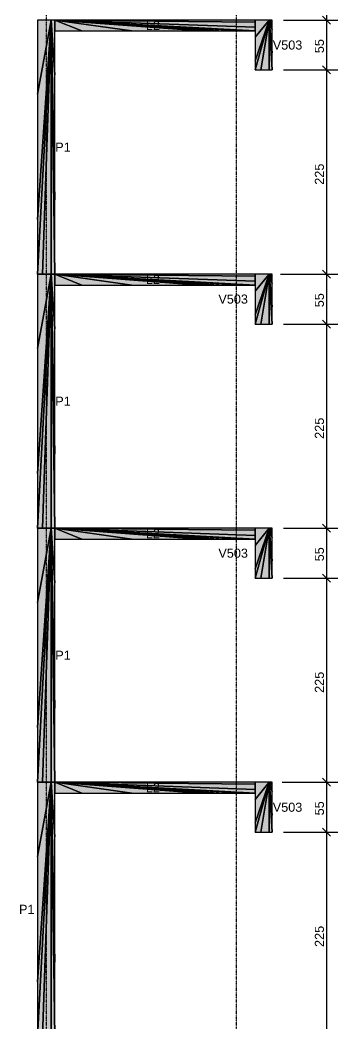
# Model space of a CAD drawing. Extents: x 37185 to 43130, y -8131 to -3926.
# Drawn here: x 38556 to 38790, y -6016 to -5279 of the extents above; entities that cross this region are included whole.
import ezdxf

# ---------------------------------------------------------------- set-up
doc = ezdxf.new("R2010")
doc.units = 0
doc.header["$MEASUREMENT"] = 0
doc.linetypes.add('ESTILO_TQS_0004', pattern=[1.12, 0.5, -0.2, 0.01, -0.2, 0.01, -0.2])
for name, color, linetype in [('52', 3, 'CONTINUOUS'), ('70', 160, 'CONTINUOUS'), ('74', 2, 'CONTINUOUS'), ('75', 9, 'CONTINUOUS'), ('96', 252, 'CONTINUOUS')]:
    doc.layers.add(name, color=color, linetype=linetype)
doc.styles.add('TQS_ARIAL', font='arial.ttf')

msp = doc.modelspace()

# ---------------------------------------------------------------- linework, layer by layer
at = {"layer": '52', "linetype": 'Continuous'}
for points in [[(38569.29, -5278.62), (38569.29, -5333.16), (38569.29, -5425.13), (38569.29, -5465.29), (38569.29, -5519.83), (38569.29, -5611.79), (38569.29, -5651.95), (38569.29, -5706.49), (38569.29, -5798.46), (38569.29, -5838.62), (38569.29, -5893.16), (38569.29, -5985.13), (38569.29, -6025.29)], [(38579.23, -5278.62), (38569.29, -5278.62)], [(38741.96, -5278.62), (38739.6, -5278.62), (38729.29, -5278.62), (38581.96, -5278.62)], [(38741.96, -5315.29), (38741.96, -5302.67), (38741.96, -5285.45), (38741.96, -5278.62)], [(38581.96, -5286.62), (38601.84, -5286.62), (38638.55, -5286.62), (38688.63, -5286.62), (38702.62, -5286.62), (38721.71, -5286.62), (38729.29, -5286.62)], [(38581.96, -5465.29), (38581.96, -5410.74), (38581.96, -5318.78), (38581.96, -5286.62)], [(38729.29, -5286.62), (38729.29, -5291.24), (38729.29, -5308.45), (38729.29, -5315.29)], [(38729.29, -5315.29), (38733.65, -5315.29), (38739.6, -5315.29), (38741.96, -5315.29)], [(38741.96, -5465.29), (38739.6, -5465.29), (38729.29, -5465.29), (38581.96, -5465.29)], [(38741.96, -5501.95), (38741.96, -5489.33), (38741.96, -5472.12), (38741.96, -5465.29)], [(38581.96, -5473.29), (38601.84, -5473.29), (38638.55, -5473.29), (38688.63, -5473.29), (38702.62, -5473.29), (38721.71, -5473.29), (38729.29, -5473.29)], [(38581.96, -5651.95), (38581.96, -5597.41), (38581.96, -5505.45), (38581.96, -5473.29)], [(38729.29, -5473.29), (38729.29, -5477.9), (38729.29, -5495.12), (38729.29, -5501.95)], [(38729.29, -5501.95), (38733.65, -5501.95), (38739.6, -5501.95), (38741.96, -5501.95)], [(38741.96, -5651.95), (38739.6, -5651.95), (38729.29, -5651.95), (38581.96, -5651.95)], [(38741.96, -5688.62), (38741.96, -5676), (38741.96, -5658.79), (38741.96, -5651.95)], [(38581.96, -5659.95), (38601.84, -5659.95), (38638.55, -5659.95), (38688.63, -5659.95), (38702.62, -5659.95), (38721.71, -5659.95), (38729.29, -5659.95)], [(38581.96, -5838.62), (38581.96, -5784.08), (38581.96, -5692.11), (38581.96, -5659.95)], [(38729.29, -5659.95), (38729.29, -5664.57), (38729.29, -5681.79), (38729.29, -5688.62)], [(38729.29, -5688.62), (38733.65, -5688.62), (38739.6, -5688.62), (38741.96, -5688.62)], [(38741.96, -5838.62), (38739.6, -5838.62), (38729.29, -5838.62), (38581.96, -5838.62)], [(38741.96, -5875.29), (38741.96, -5862.67), (38741.96, -5845.45), (38741.96, -5838.62)], [(38581.96, -5846.62), (38601.84, -5846.62), (38638.55, -5846.62), (38688.63, -5846.62), (38702.62, -5846.62), (38721.71, -5846.62), (38729.29, -5846.62)], [(38581.96, -6025.29), (38581.96, -5970.74), (38581.96, -5878.78), (38581.96, -5846.62)], [(38729.29, -5846.62), (38729.29, -5851.24), (38729.29, -5868.45), (38729.29, -5875.29)], [(38729.29, -5875.29), (38733.65, -5875.29), (38739.6, -5875.29), (38741.96, -5875.29)]]:
    msp.add_lwpolyline(points, dxfattribs=at)
at = {"layer": '70', "linetype": 'ESTILO_TQS_0004'}
for p, q in [((38575.63, -4145.29), (38575.63, -7832.62)), ((38715.29, -4145.29), (38715.29, -7832.62))]:
    msp.add_line(p, q, dxfattribs=at)
at = {"layer": '75', "linetype": 'Continuous'}
for p, q in [((38781.93, -5120.29), (38781.93, -5286.95)), ((38781.93, -5270.29), (38781.93, -5323.62)), ((38741.96, -5278.62), (38741.96, -5278.62)), ((38741.96, -5278.62), (38741.96, -5278.62)), ((38750.29, -5278.62), (38790.26, -5278.62)), ((38750.29, -5278.62), (38790.26, -5278.62)), ((38778.99, -5275.67), (38784.88, -5281.57)), ((38778.99, -5275.67), (38784.88, -5281.57)), ((38781.93, -5306.95), (38781.93, -5473.62)), ((38741.96, -5315.29), (38741.96, -5315.29)), ((38741.96, -5315.29), (38741.96, -5315.29)), ((38750.29, -5315.29), (38790.26, -5315.29)), ((38750.29, -5315.29), (38790.26, -5315.29)), ((38778.99, -5312.34), (38784.88, -5318.23)), ((38778.99, -5312.34), (38784.88, -5318.23)), ((38781.93, -5456.95), (38781.93, -5510.29)), ((38778.99, -5462.34), (38784.88, -5468.23)), ((38778.99, -5462.34), (38784.88, -5468.23)), ((38739.6, -5465.29), (38739.6, -5465.29)), ((38739.6, -5465.29), (38739.6, -5465.29)), ((38747.93, -5465.29), (38790.26, -5465.29)), ((38747.93, -5465.29), (38790.26, -5465.29)), ((38781.93, -5493.62), (38781.93, -5660.29)), ((38741.96, -5501.95), (38741.96, -5501.95)), ((38741.96, -5501.95), (38741.96, -5501.95)), ((38750.29, -5501.95), (38790.26, -5501.95)), ((38750.29, -5501.95), (38790.26, -5501.95)), ((38778.99, -5499.01), (38784.88, -5504.9)), ((38778.99, -5499.01), (38784.88, -5504.9)), ((38778.99, -5649.01), (38784.88, -5654.9)), ((38778.99, -5649.01), (38784.88, -5654.9)), ((38781.93, -5643.62), (38781.93, -5696.95)), ((38741.96, -5651.95), (38741.96, -5651.95)), ((38741.96, -5651.95), (38741.96, -5651.95)), ((38750.29, -5651.95), (38790.26, -5651.95)), ((38750.29, -5651.95), (38790.26, -5651.95)), ((38778.99, -5685.67), (38784.88, -5691.57)), ((38778.99, -5685.67), (38784.88, -5691.57)), ((38781.93, -5680.29), (38781.93, -5846.95)), ((38741.96, -5688.62), (38741.96, -5688.62)), ((38741.96, -5688.62), (38741.96, -5688.62)), ((38750.29, -5688.62), (38790.26, -5688.62)), ((38750.29, -5688.62), (38790.26, -5688.62)), ((38781.93, -5830.29), (38781.93, -5883.62)), ((38740.78, -5838.62), (38740.78, -5838.62)), ((38740.78, -5838.62), (38740.78, -5838.62)), ((38749.11, -5838.62), (38790.26, -5838.62)), ((38749.11, -5838.62), (38790.26, -5838.62)), ((38778.99, -5835.67), (38784.88, -5841.57)), ((38778.99, -5835.67), (38784.88, -5841.57)), ((38781.93, -5866.95), (38781.93, -6033.62)), ((38741.96, -5875.29), (38741.96, -5875.29)), ((38741.96, -5875.29), (38741.96, -5875.29)), ((38750.29, -5875.29), (38790.26, -5875.29)), ((38750.29, -5875.29), (38790.26, -5875.29)), ((38778.99, -5872.34), (38784.88, -5878.23)), ((38778.99, -5872.34), (38784.88, -5878.23))]:
    msp.add_line(p, q, dxfattribs=at)
at = {"layer": '96', "linetype": 'Continuous'}
for points in [[(38579.23, -5278.62), (38569.29, -5278.62), (38569.29, -5333.16), (38579.23, -5278.62)], [(38579.23, -5278.62), (38569.29, -5333.16), (38569.29, -5425.13), (38579.23, -5278.62)], [(38579.23, -5278.62), (38569.29, -5425.13), (38569.29, -5465.29), (38579.23, -5278.62)], [(38579.23, -5278.62), (38569.29, -5465.29), (38572.99, -5465.29), (38579.23, -5278.62)], [(38579.23, -5278.62), (38572.99, -5465.29), (38579.23, -5465.29), (38579.23, -5278.62)], [(38579.23, -5278.62), (38579.23, -5465.29), (38581.96, -5465.29), (38579.23, -5278.62)], [(38579.23, -5278.62), (38581.96, -5465.29), (38581.96, -5410.74), (38579.23, -5278.62)], [(38579.23, -5278.62), (38581.96, -5410.74), (38581.96, -5318.78), (38579.23, -5278.62)], [(38579.23, -5278.62), (38581.96, -5318.78), (38581.96, -5278.62), (38579.23, -5278.62)], [(38581.96, -5278.62), (38581.96, -5286.62), (38601.84, -5286.62), (38581.96, -5278.62)], [(38581.96, -5278.62), (38601.84, -5286.62), (38638.55, -5286.62), (38581.96, -5278.62)], [(38581.96, -5278.62), (38638.55, -5286.62), (38688.63, -5286.62), (38581.96, -5278.62)], [(38581.96, -5278.62), (38688.63, -5286.62), (38702.62, -5286.62), (38581.96, -5278.62)], [(38581.96, -5278.62), (38702.62, -5286.62), (38721.71, -5286.62), (38581.96, -5278.62)], [(38581.96, -5278.62), (38721.71, -5286.62), (38729.29, -5286.62), (38581.96, -5278.62)], [(38581.96, -5278.62), (38729.29, -5286.62), (38729.29, -5283.87), (38581.96, -5278.62)], [(38581.96, -5278.62), (38729.29, -5283.87), (38729.29, -5280.11), (38581.96, -5278.62)], [(38581.96, -5278.62), (38729.29, -5280.11), (38729.29, -5278.62), (38581.96, -5278.62)], [(38739.6, -5278.62), (38729.29, -5278.62), (38729.29, -5291.24), (38739.6, -5278.62)], [(38739.6, -5278.62), (38729.29, -5291.24), (38729.29, -5308.45), (38739.6, -5278.62)], [(38739.6, -5278.62), (38729.29, -5308.45), (38729.29, -5315.29), (38739.6, -5278.62)], [(38739.6, -5278.62), (38729.29, -5315.29), (38733.65, -5315.29), (38739.6, -5278.62)], [(38739.6, -5278.62), (38733.65, -5315.29), (38739.6, -5315.29), (38739.6, -5278.62)], [(38739.6, -5278.62), (38739.6, -5315.29), (38741.96, -5315.29), (38739.6, -5278.62)], [(38739.6, -5278.62), (38741.96, -5315.29), (38741.96, -5302.67), (38739.6, -5278.62)], [(38739.6, -5278.62), (38741.96, -5302.67), (38741.96, -5285.45), (38739.6, -5278.62)], [(38739.6, -5278.62), (38741.96, -5285.45), (38741.96, -5278.62), (38739.6, -5278.62)], [(38579.23, -5465.29), (38569.29, -5465.29), (38569.29, -5519.83), (38579.23, -5465.29)], [(38579.23, -5465.29), (38569.29, -5519.83), (38569.29, -5611.79), (38579.23, -5465.29)], [(38579.23, -5465.29), (38569.29, -5611.79), (38569.29, -5651.95), (38579.23, -5465.29)], [(38579.23, -5465.29), (38569.29, -5651.95), (38572.99, -5651.95), (38579.23, -5465.29)], [(38579.23, -5465.29), (38572.99, -5651.95), (38579.23, -5651.95), (38579.23, -5465.29)], [(38579.23, -5465.29), (38579.23, -5651.95), (38581.96, -5651.95), (38579.23, -5465.29)], [(38579.23, -5465.29), (38581.96, -5651.95), (38581.96, -5597.41), (38579.23, -5465.29)], [(38579.23, -5465.29), (38581.96, -5597.41), (38581.96, -5505.45), (38579.23, -5465.29)], [(38579.23, -5465.29), (38581.96, -5505.45), (38581.96, -5465.29), (38579.23, -5465.29)], [(38581.96, -5465.29), (38581.96, -5473.29), (38601.84, -5473.29), (38581.96, -5465.29)], [(38581.96, -5465.29), (38601.84, -5473.29), (38638.55, -5473.29), (38581.96, -5465.29)], [(38581.96, -5465.29), (38638.55, -5473.29), (38688.63, -5473.29), (38581.96, -5465.29)], [(38581.96, -5465.29), (38688.63, -5473.29), (38702.62, -5473.29), (38581.96, -5465.29)], [(38581.96, -5465.29), (38702.62, -5473.29), (38721.71, -5473.29), (38581.96, -5465.29)], [(38581.96, -5465.29), (38721.71, -5473.29), (38729.29, -5473.29), (38581.96, -5465.29)], [(38581.96, -5465.29), (38729.29, -5473.29), (38729.29, -5470.53), (38581.96, -5465.29)], [(38581.96, -5465.29), (38729.29, -5470.53), (38729.29, -5466.78), (38581.96, -5465.29)], [(38581.96, -5465.29), (38729.29, -5466.78), (38729.29, -5465.29), (38581.96, -5465.29)], [(38739.6, -5465.29), (38729.29, -5465.29), (38729.29, -5477.9), (38739.6, -5465.29)], [(38739.6, -5465.29), (38729.29, -5477.9), (38729.29, -5495.12), (38739.6, -5465.29)], [(38739.6, -5465.29), (38729.29, -5495.12), (38729.29, -5501.95), (38739.6, -5465.29)], [(38739.6, -5465.29), (38729.29, -5501.95), (38733.65, -5501.95), (38739.6, -5465.29)], [(38739.6, -5465.29), (38733.65, -5501.95), (38739.6, -5501.95), (38739.6, -5465.29)], [(38739.6, -5465.29), (38739.6, -5501.95), (38741.96, -5501.95), (38739.6, -5465.29)], [(38739.6, -5465.29), (38741.96, -5501.95), (38741.96, -5489.33), (38739.6, -5465.29)], [(38739.6, -5465.29), (38741.96, -5489.33), (38741.96, -5472.12), (38739.6, -5465.29)], [(38739.6, -5465.29), (38741.96, -5472.12), (38741.96, -5465.29), (38739.6, -5465.29)], [(38579.23, -5651.95), (38569.29, -5651.95), (38569.29, -5706.49), (38579.23, -5651.95)], [(38579.23, -5651.95), (38569.29, -5706.49), (38569.29, -5798.46), (38579.23, -5651.95)], [(38579.23, -5651.95), (38569.29, -5798.46), (38569.29, -5838.62), (38579.23, -5651.95)], [(38579.23, -5651.95), (38569.29, -5838.62), (38572.99, -5838.62), (38579.23, -5651.95)], [(38579.23, -5651.95), (38572.99, -5838.62), (38579.23, -5838.62), (38579.23, -5651.95)], [(38579.23, -5651.95), (38579.23, -5838.62), (38581.96, -5838.62), (38579.23, -5651.95)], [(38579.23, -5651.95), (38581.96, -5838.62), (38581.96, -5784.08), (38579.23, -5651.95)], [(38579.23, -5651.95), (38581.96, -5784.08), (38581.96, -5692.11), (38579.23, -5651.95)], [(38579.23, -5651.95), (38581.96, -5692.11), (38581.96, -5651.95), (38579.23, -5651.95)], [(38581.96, -5651.95), (38581.96, -5659.95), (38601.84, -5659.95), (38581.96, -5651.95)], [(38581.96, -5651.95), (38601.84, -5659.95), (38638.55, -5659.95), (38581.96, -5651.95)], [(38581.96, -5651.95), (38638.55, -5659.95), (38688.63, -5659.95), (38581.96, -5651.95)], [(38581.96, -5651.95), (38688.63, -5659.95), (38702.62, -5659.95), (38581.96, -5651.95)], [(38581.96, -5651.95), (38702.62, -5659.95), (38721.71, -5659.95), (38581.96, -5651.95)], [(38581.96, -5651.95), (38721.71, -5659.95), (38729.29, -5659.95), (38581.96, -5651.95)], [(38581.96, -5651.95), (38729.29, -5659.95), (38729.29, -5657.2), (38581.96, -5651.95)], [(38581.96, -5651.95), (38729.29, -5657.2), (38729.29, -5653.44), (38581.96, -5651.95)], [(38581.96, -5651.95), (38729.29, -5653.44), (38729.29, -5651.95), (38581.96, -5651.95)], [(38739.6, -5651.95), (38729.29, -5651.95), (38729.29, -5664.57), (38739.6, -5651.95)], [(38739.6, -5651.95), (38729.29, -5664.57), (38729.29, -5681.79), (38739.6, -5651.95)], [(38739.6, -5651.95), (38729.29, -5681.79), (38729.29, -5688.62), (38739.6, -5651.95)], [(38739.6, -5651.95), (38729.29, -5688.62), (38733.65, -5688.62), (38739.6, -5651.95)], [(38739.6, -5651.95), (38733.65, -5688.62), (38739.6, -5688.62), (38739.6, -5651.95)], [(38739.6, -5651.95), (38739.6, -5688.62), (38741.96, -5688.62), (38739.6, -5651.95)], [(38739.6, -5651.95), (38741.96, -5688.62), (38741.96, -5676), (38739.6, -5651.95)], [(38739.6, -5651.95), (38741.96, -5676), (38741.96, -5658.79), (38739.6, -5651.95)], [(38739.6, -5651.95), (38741.96, -5658.79), (38741.96, -5651.95), (38739.6, -5651.95)], [(38579.23, -5838.62), (38569.29, -5838.62), (38569.29, -5893.16), (38579.23, -5838.62)], [(38579.23, -5838.62), (38569.29, -5893.16), (38569.29, -5985.13), (38579.23, -5838.62)], [(38579.23, -5838.62), (38569.29, -5985.13), (38569.29, -6025.29), (38579.23, -5838.62)], [(38579.23, -5838.62), (38569.29, -6025.29), (38572.99, -6025.29), (38579.23, -5838.62)], [(38579.23, -5838.62), (38572.99, -6025.29), (38579.23, -6025.29), (38579.23, -5838.62)], [(38579.23, -5838.62), (38579.23, -6025.29), (38581.96, -6025.29), (38579.23, -5838.62)], [(38579.23, -5838.62), (38581.96, -6025.29), (38581.96, -5970.74), (38579.23, -5838.62)], [(38579.23, -5838.62), (38581.96, -5970.74), (38581.96, -5878.78), (38579.23, -5838.62)], [(38579.23, -5838.62), (38581.96, -5878.78), (38581.96, -5838.62), (38579.23, -5838.62)], [(38581.96, -5838.62), (38581.96, -5846.62), (38601.84, -5846.62), (38581.96, -5838.62)], [(38581.96, -5838.62), (38601.84, -5846.62), (38638.55, -5846.62), (38581.96, -5838.62)], [(38581.96, -5838.62), (38638.55, -5846.62), (38688.63, -5846.62), (38581.96, -5838.62)], [(38581.96, -5838.62), (38688.63, -5846.62), (38702.62, -5846.62), (38581.96, -5838.62)], [(38581.96, -5838.62), (38702.62, -5846.62), (38721.71, -5846.62), (38581.96, -5838.62)], [(38581.96, -5838.62), (38721.71, -5846.62), (38729.29, -5846.62), (38581.96, -5838.62)], [(38581.96, -5838.62), (38729.29, -5846.62), (38729.29, -5843.87), (38581.96, -5838.62)], [(38581.96, -5838.62), (38729.29, -5843.87), (38729.29, -5840.11), (38581.96, -5838.62)], [(38581.96, -5838.62), (38729.29, -5840.11), (38729.29, -5838.62), (38581.96, -5838.62)], [(38739.6, -5838.62), (38729.29, -5838.62), (38729.29, -5851.24), (38739.6, -5838.62)], [(38739.6, -5838.62), (38729.29, -5851.24), (38729.29, -5868.45), (38739.6, -5838.62)], [(38739.6, -5838.62), (38729.29, -5868.45), (38729.29, -5875.29), (38739.6, -5838.62)], [(38739.6, -5838.62), (38729.29, -5875.29), (38733.65, -5875.29), (38739.6, -5838.62)], [(38739.6, -5838.62), (38733.65, -5875.29), (38739.6, -5875.29), (38739.6, -5838.62)], [(38739.6, -5838.62), (38739.6, -5875.29), (38741.96, -5875.29), (38739.6, -5838.62)], [(38739.6, -5838.62), (38741.96, -5875.29), (38741.96, -5862.67), (38739.6, -5838.62)], [(38739.6, -5838.62), (38741.96, -5862.67), (38741.96, -5845.45), (38739.6, -5838.62)], [(38739.6, -5838.62), (38741.96, -5845.45), (38741.96, -5838.62), (38739.6, -5838.62)]]:
    msp.add_lwpolyline(points, dxfattribs=at)
for points in [[(38579.23, -5278.62), (38569.29, -5278.62), (38569.29, -5333.16)], [(38579.23, -5278.62), (38569.29, -5333.16), (38579.23, -5278.62)], [(38579.23, -5278.62), (38569.29, -5333.16), (38569.29, -5425.13)], [(38579.23, -5278.62), (38569.29, -5425.13), (38579.23, -5278.62)], [(38579.23, -5278.62), (38569.29, -5425.13), (38569.29, -5465.29)], [(38579.23, -5278.62), (38569.29, -5465.29), (38579.23, -5278.62)], [(38579.23, -5278.62), (38569.29, -5465.29), (38572.99, -5465.29)], [(38579.23, -5278.62), (38572.99, -5465.29), (38579.23, -5278.62)], [(38579.23, -5278.62), (38572.99, -5465.29), (38579.23, -5465.29)], [(38579.23, -5278.62), (38579.23, -5465.29), (38579.23, -5278.62)], [(38579.23, -5278.62), (38579.23, -5465.29), (38581.96, -5465.29)], [(38579.23, -5278.62), (38581.96, -5465.29), (38579.23, -5278.62)], [(38579.23, -5278.62), (38581.96, -5465.29), (38581.96, -5410.74)], [(38579.23, -5278.62), (38581.96, -5410.74), (38579.23, -5278.62)], [(38579.23, -5278.62), (38581.96, -5410.74), (38581.96, -5318.78)], [(38579.23, -5278.62), (38581.96, -5318.78), (38579.23, -5278.62)], [(38579.23, -5278.62), (38581.96, -5318.78), (38581.96, -5278.62)], [(38579.23, -5278.62), (38581.96, -5278.62), (38579.23, -5278.62)], [(38581.96, -5278.62), (38581.96, -5286.62), (38601.84, -5286.62)], [(38581.96, -5278.62), (38601.84, -5286.62), (38581.96, -5278.62)], [(38581.96, -5278.62), (38601.84, -5286.62), (38638.55, -5286.62)], [(38581.96, -5278.62), (38638.55, -5286.62), (38581.96, -5278.62)], [(38581.96, -5278.62), (38638.55, -5286.62), (38688.63, -5286.62)], [(38581.96, -5278.62), (38688.63, -5286.62), (38581.96, -5278.62)], [(38581.96, -5278.62), (38688.63, -5286.62), (38702.62, -5286.62)], [(38581.96, -5278.62), (38702.62, -5286.62), (38581.96, -5278.62)], [(38581.96, -5278.62), (38702.62, -5286.62), (38721.71, -5286.62)], [(38581.96, -5278.62), (38721.71, -5286.62), (38581.96, -5278.62)], [(38581.96, -5278.62), (38721.71, -5286.62), (38729.29, -5286.62)], [(38581.96, -5278.62), (38729.29, -5286.62), (38581.96, -5278.62)], [(38581.96, -5278.62), (38729.29, -5286.62), (38729.29, -5283.87)], [(38581.96, -5278.62), (38729.29, -5283.87), (38581.96, -5278.62)], [(38581.96, -5278.62), (38729.29, -5283.87), (38729.29, -5280.11)], [(38581.96, -5278.62), (38729.29, -5280.11), (38581.96, -5278.62)], [(38581.96, -5278.62), (38729.29, -5280.11), (38729.29, -5278.62)], [(38581.96, -5278.62), (38729.29, -5278.62), (38581.96, -5278.62)], [(38739.6, -5278.62), (38729.29, -5278.62), (38729.29, -5291.24)], [(38739.6, -5278.62), (38729.29, -5291.24), (38739.6, -5278.62)], [(38739.6, -5278.62), (38729.29, -5291.24), (38729.29, -5308.45)], [(38739.6, -5278.62), (38729.29, -5308.45), (38739.6, -5278.62)], [(38739.6, -5278.62), (38729.29, -5308.45), (38729.29, -5315.29)], [(38739.6, -5278.62), (38729.29, -5315.29), (38739.6, -5278.62)], [(38739.6, -5278.62), (38729.29, -5315.29), (38733.65, -5315.29)], [(38739.6, -5278.62), (38733.65, -5315.29), (38739.6, -5278.62)], [(38739.6, -5278.62), (38733.65, -5315.29), (38739.6, -5315.29)], [(38739.6, -5278.62), (38739.6, -5315.29), (38739.6, -5278.62)], [(38739.6, -5278.62), (38739.6, -5315.29), (38741.96, -5315.29)], [(38739.6, -5278.62), (38741.96, -5315.29), (38739.6, -5278.62)], [(38739.6, -5278.62), (38741.96, -5315.29), (38741.96, -5302.67)], [(38739.6, -5278.62), (38741.96, -5302.67), (38739.6, -5278.62)], [(38739.6, -5278.62), (38741.96, -5302.67), (38741.96, -5285.45)], [(38739.6, -5278.62), (38741.96, -5285.45), (38739.6, -5278.62)], [(38739.6, -5278.62), (38741.96, -5285.45), (38741.96, -5278.62)], [(38739.6, -5278.62), (38741.96, -5278.62), (38739.6, -5278.62)], [(38579.23, -5465.29), (38569.29, -5465.29), (38569.29, -5519.83)], [(38579.23, -5465.29), (38569.29, -5519.83), (38579.23, -5465.29)], [(38579.23, -5465.29), (38569.29, -5519.83), (38569.29, -5611.79)], [(38579.23, -5465.29), (38569.29, -5611.79), (38579.23, -5465.29)], [(38579.23, -5465.29), (38569.29, -5611.79), (38569.29, -5651.95)], [(38579.23, -5465.29), (38569.29, -5651.95), (38579.23, -5465.29)], [(38579.23, -5465.29), (38569.29, -5651.95), (38572.99, -5651.95)], [(38579.23, -5465.29), (38572.99, -5651.95), (38579.23, -5465.29)], [(38579.23, -5465.29), (38572.99, -5651.95), (38579.23, -5651.95)], [(38579.23, -5465.29), (38579.23, -5651.95), (38579.23, -5465.29)], [(38579.23, -5465.29), (38579.23, -5651.95), (38581.96, -5651.95)], [(38579.23, -5465.29), (38581.96, -5651.95), (38579.23, -5465.29)], [(38579.23, -5465.29), (38581.96, -5651.95), (38581.96, -5597.41)], [(38579.23, -5465.29), (38581.96, -5597.41), (38579.23, -5465.29)], [(38579.23, -5465.29), (38581.96, -5597.41), (38581.96, -5505.45)], [(38579.23, -5465.29), (38581.96, -5505.45), (38579.23, -5465.29)], [(38579.23, -5465.29), (38581.96, -5505.45), (38581.96, -5465.29)], [(38579.23, -5465.29), (38581.96, -5465.29), (38579.23, -5465.29)], [(38581.96, -5465.29), (38581.96, -5473.29), (38601.84, -5473.29)], [(38581.96, -5465.29), (38601.84, -5473.29), (38581.96, -5465.29)], [(38581.96, -5465.29), (38601.84, -5473.29), (38638.55, -5473.29)], [(38581.96, -5465.29), (38638.55, -5473.29), (38581.96, -5465.29)], [(38581.96, -5465.29), (38638.55, -5473.29), (38688.63, -5473.29)], [(38581.96, -5465.29), (38688.63, -5473.29), (38581.96, -5465.29)], [(38581.96, -5465.29), (38688.63, -5473.29), (38702.62, -5473.29)], [(38581.96, -5465.29), (38702.62, -5473.29), (38581.96, -5465.29)], [(38581.96, -5465.29), (38702.62, -5473.29), (38721.71, -5473.29)], [(38581.96, -5465.29), (38721.71, -5473.29), (38581.96, -5465.29)], [(38581.96, -5465.29), (38721.71, -5473.29), (38729.29, -5473.29)], [(38581.96, -5465.29), (38729.29, -5473.29), (38581.96, -5465.29)], [(38581.96, -5465.29), (38729.29, -5473.29), (38729.29, -5470.53)], [(38581.96, -5465.29), (38729.29, -5470.53), (38581.96, -5465.29)], [(38581.96, -5465.29), (38729.29, -5470.53), (38729.29, -5466.78)], [(38581.96, -5465.29), (38729.29, -5466.78), (38581.96, -5465.29)], [(38581.96, -5465.29), (38729.29, -5466.78), (38729.29, -5465.29)], [(38581.96, -5465.29), (38729.29, -5465.29), (38581.96, -5465.29)], [(38739.6, -5465.29), (38729.29, -5465.29), (38729.29, -5477.9)], [(38739.6, -5465.29), (38729.29, -5477.9), (38739.6, -5465.29)], [(38739.6, -5465.29), (38729.29, -5477.9), (38729.29, -5495.12)], [(38739.6, -5465.29), (38729.29, -5495.12), (38739.6, -5465.29)], [(38739.6, -5465.29), (38729.29, -5495.12), (38729.29, -5501.95)], [(38739.6, -5465.29), (38729.29, -5501.95), (38739.6, -5465.29)], [(38739.6, -5465.29), (38729.29, -5501.95), (38733.65, -5501.95)], [(38739.6, -5465.29), (38733.65, -5501.95), (38739.6, -5465.29)], [(38739.6, -5465.29), (38733.65, -5501.95), (38739.6, -5501.95)], [(38739.6, -5465.29), (38739.6, -5501.95), (38739.6, -5465.29)], [(38739.6, -5465.29), (38739.6, -5501.95), (38741.96, -5501.95)], [(38739.6, -5465.29), (38741.96, -5501.95), (38739.6, -5465.29)], [(38739.6, -5465.29), (38741.96, -5501.95), (38741.96, -5489.33)], [(38739.6, -5465.29), (38741.96, -5489.33), (38739.6, -5465.29)], [(38739.6, -5465.29), (38741.96, -5489.33), (38741.96, -5472.12)], [(38739.6, -5465.29), (38741.96, -5472.12), (38739.6, -5465.29)], [(38739.6, -5465.29), (38741.96, -5472.12), (38741.96, -5465.29)], [(38739.6, -5465.29), (38741.96, -5465.29), (38739.6, -5465.29)], [(38579.23, -5651.95), (38569.29, -5651.95), (38569.29, -5706.49)], [(38579.23, -5651.95), (38569.29, -5706.49), (38579.23, -5651.95)], [(38579.23, -5651.95), (38569.29, -5706.49), (38569.29, -5798.46)], [(38579.23, -5651.95), (38569.29, -5798.46), (38579.23, -5651.95)], [(38579.23, -5651.95), (38569.29, -5798.46), (38569.29, -5838.62)], [(38579.23, -5651.95), (38569.29, -5838.62), (38579.23, -5651.95)], [(38579.23, -5651.95), (38569.29, -5838.62), (38572.99, -5838.62)], [(38579.23, -5651.95), (38572.99, -5838.62), (38579.23, -5651.95)], [(38579.23, -5651.95), (38572.99, -5838.62), (38579.23, -5838.62)], [(38579.23, -5651.95), (38579.23, -5838.62), (38579.23, -5651.95)], [(38579.23, -5651.95), (38579.23, -5838.62), (38581.96, -5838.62)], [(38579.23, -5651.95), (38581.96, -5838.62), (38579.23, -5651.95)], [(38579.23, -5651.95), (38581.96, -5838.62), (38581.96, -5784.08)], [(38579.23, -5651.95), (38581.96, -5784.08), (38579.23, -5651.95)], [(38579.23, -5651.95), (38581.96, -5784.08), (38581.96, -5692.11)], [(38579.23, -5651.95), (38581.96, -5692.11), (38579.23, -5651.95)], [(38579.23, -5651.95), (38581.96, -5692.11), (38581.96, -5651.95)], [(38579.23, -5651.95), (38581.96, -5651.95), (38579.23, -5651.95)], [(38581.96, -5651.95), (38581.96, -5659.95), (38601.84, -5659.95)], [(38581.96, -5651.95), (38601.84, -5659.95), (38581.96, -5651.95)], [(38581.96, -5651.95), (38601.84, -5659.95), (38638.55, -5659.95)], [(38581.96, -5651.95), (38638.55, -5659.95), (38581.96, -5651.95)], [(38581.96, -5651.95), (38638.55, -5659.95), (38688.63, -5659.95)], [(38581.96, -5651.95), (38688.63, -5659.95), (38581.96, -5651.95)], [(38581.96, -5651.95), (38688.63, -5659.95), (38702.62, -5659.95)], [(38581.96, -5651.95), (38702.62, -5659.95), (38581.96, -5651.95)], [(38581.96, -5651.95), (38702.62, -5659.95), (38721.71, -5659.95)], [(38581.96, -5651.95), (38721.71, -5659.95), (38581.96, -5651.95)], [(38581.96, -5651.95), (38721.71, -5659.95), (38729.29, -5659.95)], [(38581.96, -5651.95), (38729.29, -5659.95), (38581.96, -5651.95)], [(38581.96, -5651.95), (38729.29, -5659.95), (38729.29, -5657.2)], [(38581.96, -5651.95), (38729.29, -5657.2), (38581.96, -5651.95)], [(38581.96, -5651.95), (38729.29, -5657.2), (38729.29, -5653.44)], [(38581.96, -5651.95), (38729.29, -5653.44), (38581.96, -5651.95)], [(38581.96, -5651.95), (38729.29, -5653.44), (38729.29, -5651.95)], [(38581.96, -5651.95), (38729.29, -5651.95), (38581.96, -5651.95)], [(38739.6, -5651.95), (38729.29, -5651.95), (38729.29, -5664.57)], [(38739.6, -5651.95), (38729.29, -5664.57), (38739.6, -5651.95)], [(38739.6, -5651.95), (38729.29, -5664.57), (38729.29, -5681.79)], [(38739.6, -5651.95), (38729.29, -5681.79), (38739.6, -5651.95)], [(38739.6, -5651.95), (38729.29, -5681.79), (38729.29, -5688.62)], [(38739.6, -5651.95), (38729.29, -5688.62), (38739.6, -5651.95)], [(38739.6, -5651.95), (38729.29, -5688.62), (38733.65, -5688.62)], [(38739.6, -5651.95), (38733.65, -5688.62), (38739.6, -5651.95)], [(38739.6, -5651.95), (38733.65, -5688.62), (38739.6, -5688.62)], [(38739.6, -5651.95), (38739.6, -5688.62), (38739.6, -5651.95)], [(38739.6, -5651.95), (38739.6, -5688.62), (38741.96, -5688.62)], [(38739.6, -5651.95), (38741.96, -5688.62), (38739.6, -5651.95)], [(38739.6, -5651.95), (38741.96, -5688.62), (38741.96, -5676)], [(38739.6, -5651.95), (38741.96, -5676), (38739.6, -5651.95)], [(38739.6, -5651.95), (38741.96, -5676), (38741.96, -5658.79)], [(38739.6, -5651.95), (38741.96, -5658.79), (38739.6, -5651.95)], [(38739.6, -5651.95), (38741.96, -5658.79), (38741.96, -5651.95)], [(38739.6, -5651.95), (38741.96, -5651.95), (38739.6, -5651.95)], [(38579.23, -5838.62), (38569.29, -5838.62), (38569.29, -5893.16)], [(38579.23, -5838.62), (38569.29, -5893.16), (38579.23, -5838.62)], [(38579.23, -5838.62), (38569.29, -5893.16), (38569.29, -5985.13)], [(38579.23, -5838.62), (38569.29, -5985.13), (38579.23, -5838.62)], [(38579.23, -5838.62), (38569.29, -5985.13), (38569.29, -6025.29)], [(38579.23, -5838.62), (38569.29, -6025.29), (38579.23, -5838.62)], [(38579.23, -5838.62), (38569.29, -6025.29), (38572.99, -6025.29)], [(38579.23, -5838.62), (38572.99, -6025.29), (38579.23, -5838.62)], [(38579.23, -5838.62), (38572.99, -6025.29), (38579.23, -6025.29)], [(38579.23, -5838.62), (38579.23, -6025.29), (38579.23, -5838.62)], [(38579.23, -5838.62), (38579.23, -6025.29), (38581.96, -6025.29)], [(38579.23, -5838.62), (38581.96, -6025.29), (38579.23, -5838.62)], [(38579.23, -5838.62), (38581.96, -6025.29), (38581.96, -5970.74)], [(38579.23, -5838.62), (38581.96, -5970.74), (38579.23, -5838.62)], [(38579.23, -5838.62), (38581.96, -5970.74), (38581.96, -5878.78)], [(38579.23, -5838.62), (38581.96, -5878.78), (38579.23, -5838.62)], [(38579.23, -5838.62), (38581.96, -5878.78), (38581.96, -5838.62)], [(38579.23, -5838.62), (38581.96, -5838.62), (38579.23, -5838.62)], [(38581.96, -5838.62), (38581.96, -5846.62), (38601.84, -5846.62)], [(38581.96, -5838.62), (38601.84, -5846.62), (38581.96, -5838.62)], [(38581.96, -5838.62), (38601.84, -5846.62), (38638.55, -5846.62)], [(38581.96, -5838.62), (38638.55, -5846.62), (38581.96, -5838.62)], [(38581.96, -5838.62), (38638.55, -5846.62), (38688.63, -5846.62)], [(38581.96, -5838.62), (38688.63, -5846.62), (38581.96, -5838.62)], [(38581.96, -5838.62), (38688.63, -5846.62), (38702.62, -5846.62)], [(38581.96, -5838.62), (38702.62, -5846.62), (38581.96, -5838.62)], [(38581.96, -5838.62), (38702.62, -5846.62), (38721.71, -5846.62)], [(38581.96, -5838.62), (38721.71, -5846.62), (38581.96, -5838.62)], [(38581.96, -5838.62), (38721.71, -5846.62), (38729.29, -5846.62)], [(38581.96, -5838.62), (38729.29, -5846.62), (38581.96, -5838.62)], [(38581.96, -5838.62), (38729.29, -5846.62), (38729.29, -5843.87)], [(38581.96, -5838.62), (38729.29, -5843.87), (38581.96, -5838.62)], [(38581.96, -5838.62), (38729.29, -5843.87), (38729.29, -5840.11)], [(38581.96, -5838.62), (38729.29, -5840.11), (38581.96, -5838.62)], [(38581.96, -5838.62), (38729.29, -5840.11), (38729.29, -5838.62)], [(38581.96, -5838.62), (38729.29, -5838.62), (38581.96, -5838.62)], [(38739.6, -5838.62), (38729.29, -5838.62), (38729.29, -5851.24)], [(38739.6, -5838.62), (38729.29, -5851.24), (38739.6, -5838.62)], [(38739.6, -5838.62), (38729.29, -5851.24), (38729.29, -5868.45)], [(38739.6, -5838.62), (38729.29, -5868.45), (38739.6, -5838.62)], [(38739.6, -5838.62), (38729.29, -5868.45), (38729.29, -5875.29)], [(38739.6, -5838.62), (38729.29, -5875.29), (38739.6, -5838.62)], [(38739.6, -5838.62), (38729.29, -5875.29), (38733.65, -5875.29)], [(38739.6, -5838.62), (38733.65, -5875.29), (38739.6, -5838.62)], [(38739.6, -5838.62), (38733.65, -5875.29), (38739.6, -5875.29)], [(38739.6, -5838.62), (38739.6, -5875.29), (38739.6, -5838.62)], [(38739.6, -5838.62), (38739.6, -5875.29), (38741.96, -5875.29)], [(38739.6, -5838.62), (38741.96, -5875.29), (38739.6, -5838.62)], [(38739.6, -5838.62), (38741.96, -5875.29), (38741.96, -5862.67)], [(38739.6, -5838.62), (38741.96, -5862.67), (38739.6, -5838.62)], [(38739.6, -5838.62), (38741.96, -5862.67), (38741.96, -5845.45)], [(38739.6, -5838.62), (38741.96, -5845.45), (38739.6, -5838.62)], [(38739.6, -5838.62), (38741.96, -5845.45), (38741.96, -5838.62)], [(38739.6, -5838.62), (38741.96, -5838.62), (38739.6, -5838.62)]]:
    msp.add_solid(points, dxfattribs=at)

# ---------------------------------------------------------------- texts
at = {"layer": '74', "linetype": 'Continuous', "style": 'TQS_ARIAL'}
for s, p in [('L2', (38648.96, -5285.95)), ('V503', (38742.29, -5300.29)), ('P1', (38582.29, -5375.29)), ('L2', (38648.96, -5472.62)), ('V503', (38702.29, -5486.95)), ('P1', (38582.29, -5561.95)), ('L2', (38648.96, -5659.29)), ('V503', (38702.29, -5673.62)), ('P1', (38582.29, -5748.62)), ('L2', (38648.96, -5845.95)), ('V503', (38742.29, -5860.29)), ('P1', (38555.63, -5935.29))]:
    msp.add_text(s, height=6.667, dxfattribs=at).set_placement(p)
at = {"layer": '75', "linetype": 'Continuous', "style": 'TQS_ARIAL'}
for s, p in [('55', (38779.93, -5302.95)), ('225', (38779.93, -5399.62)), ('55', (38779.93, -5489.62)), ('225', (38779.93, -5586.29)), ('55', (38779.93, -5676.29)), ('225', (38779.93, -5772.95)), ('55', (38779.93, -5862.95)), ('225', (38779.93, -5959.62))]:
    msp.add_text(s, height=6.667, rotation=90, dxfattribs=at).set_placement(p)

doc.saveas('drawing.dxf')
